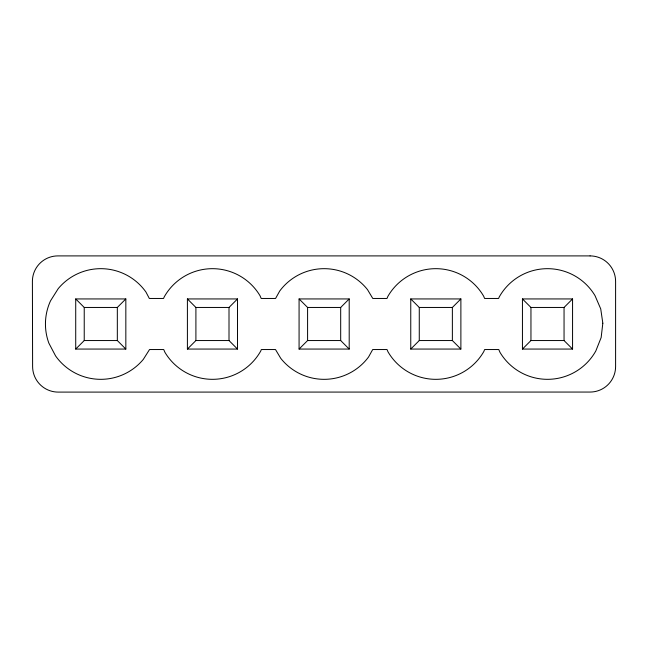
<?xml version="1.0" encoding="UTF-8"?>
<svg xmlns="http://www.w3.org/2000/svg" width="648" height="648" viewBox="0 0 648 648"><rect width="100%" height="100%" fill="white"/><g stroke="black" fill="none" stroke-linecap="round" stroke-linejoin="round"><path stroke-width="0.97" d="M75.719 349.061L84.232 340.548L84.232 307.452L75.719 298.939L125.834 298.939L125.834 349.061L75.719 349.061L75.719 298.939M84.232 307.452L117.329 307.452L125.834 298.939M187.402 349.061L195.907 340.548L229.003 340.548L237.516 349.061L237.516 298.939L187.402 298.939L187.402 349.061L237.516 349.061M187.402 298.939L195.907 307.452L229.003 307.452L237.516 298.939M299.076 349.061L307.589 340.548L307.589 307.452L299.076 298.939L349.199 298.939L349.199 349.061L299.076 349.061L299.076 298.939M307.589 307.452L340.686 307.452L349.199 298.939M410.759 349.061L419.272 340.548L452.369 340.548L460.882 349.061L460.882 298.939L410.759 298.939L410.759 349.061L460.882 349.061M410.759 298.939L419.272 307.452L452.369 307.452L460.882 298.939M522.442 349.061L530.955 340.548L564.052 340.548L572.565 349.061L572.565 298.939L522.442 298.939L522.442 349.061L572.565 349.061M522.442 298.939L530.955 307.452L564.052 307.452L572.565 298.939M84.232 340.548L117.329 340.548L125.834 349.061M307.589 340.548L340.686 340.548L349.199 349.061M564.052 307.452L564.052 340.548M530.955 307.452L530.955 340.548M452.369 307.452L452.369 340.548M419.272 307.452L419.272 340.548M340.686 307.452L340.686 340.548M229.003 307.452L229.003 340.548M195.907 307.452L195.907 340.548M117.329 307.452L117.329 340.548M602.826 323.206L601.15 337.551L595.812 350.973A55.331 55.331 0 0 1 499.989 352.35L498.774 349.539L484.631 349.539L483.805 351.556A55.331 55.331 0 0 1 387.966 351.775L387.034 349.539L372.705 349.539L368.542 357.016A55.331 55.331 0 0 1 280.754 358.344L275.497 349.539L261.33 349.539L260.739 351.022A55.331 55.331 0 0 1 164.916 352.301L163.725 349.539L149.526 349.539L143.305 359.389A55.331 55.331 0 0 1 55.582 355.922L48.859 343.14A55.331 55.331 0 0 1 50.536 300.826L58.247 288.611A55.331 55.331 0 0 1 145.97 292.078L149.323 298.461L163.579 298.461L164.179 296.978A55.331 55.331 0 0 1 260.002 295.699L261.193 298.461L275.57 298.461L279.742 290.984A55.331 55.331 0 0 1 367.521 289.656L372.786 298.461L387.01 298.461L387.836 296.452A55.331 55.331 0 0 1 483.675 296.225L484.607 298.461L498.62 298.461L499.195 297.027A55.331 55.331 0 0 1 595.018 295.65L600.736 308.918L602.826 323.206M590.061 255.903L57.875 255.903A25.475 25.475 0 0 0 32.4 281.443L32.611 366.566A25.596 25.596 0 0 0 58.215 392.097L590.061 392.056A25.539 25.539 0 0 0 615.6 366.517L615.6 281.443A25.539 25.539 0 0 0 590.061 255.903"/></g></svg>
